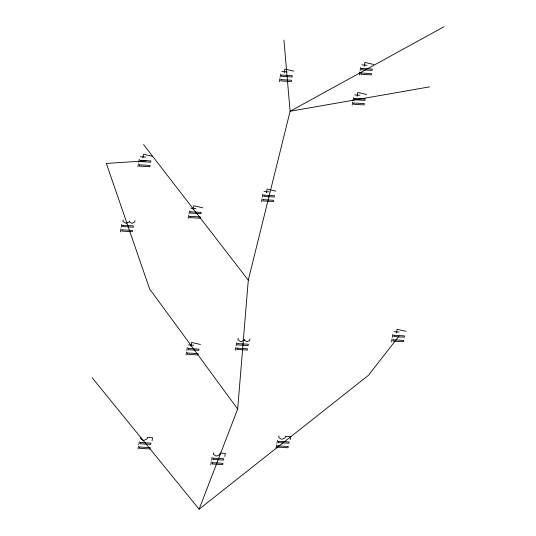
<?xml version="1.0" encoding="UTF-8"?>
<svg xmlns="http://www.w3.org/2000/svg" width="536" height="536" viewBox="0 0 536 536"><rect width="100%" height="100%" fill="white"/><g stroke="black" fill="none" stroke-linecap="round" stroke-linejoin="round"><path stroke-width="0.8" d="M92.098 377.686L199.111 509.2L237.676 409.028L248.289 280.14L290.103 111.254L283.926 40.093M120.366 231.887L120.908 228.872M121.183 227.358L121.732 224.343M123.206 219.847L122.932 221.361L125.27 223.03L126.583 223.103L129.471 221.757L129.605 221M137.913 166.89L138.456 163.869M138.73 162.361L139.28 159.339M142.817 158.026L143.501 154.254L152.385 156.318M134.971 220.557L134.697 222.072L131.809 223.425L129.471 221.757M137.973 449.088L138.516 446.066M138.791 444.558L139.34 441.537M140.814 437.048L140.539 438.562L142.884 440.224L144.191 440.304L147.078 438.951L147.353 437.443L152.579 437.758L152.036 440.78M188.23 218.38L188.779 215.365M189.054 213.851L189.597 210.836M193.141 209.522L193.824 205.744L202.702 207.807M185.972 355.067L186.515 352.045M186.789 350.537L187.339 347.516M190.876 346.202L191.56 342.43L200.444 344.494M279.31 81.693L279.859 78.678M280.134 77.164L280.676 74.149M210.762 464.759L211.311 461.737M211.579 460.23L212.129 457.208M213.603 452.719L213.328 454.233L215.673 455.902L216.98 455.975L219.867 454.628L220.142 453.114L225.368 453.429L224.825 456.451M284.221 72.836L284.904 69.057L293.788 71.121M261.494 201.717L262.044 198.702M262.318 197.188L262.861 194.173M235.351 350.229L235.9 347.214M236.168 345.7L236.718 342.685M238.192 338.189L237.917 339.703L240.262 341.372L241.569 341.445L244.456 340.099L244.59 339.342M266.405 192.86L267.089 189.081L275.966 191.144M249.964 338.899L249.689 340.414L246.801 341.767L244.456 340.099M276.114 447.922L276.663 444.907M276.931 443.393L277.481 440.378M278.955 435.882L278.68 437.396L281.025 439.064L282.331 439.138L285.219 437.791L285.494 436.277L290.72 436.592L290.177 439.614M352.185 105.069L352.735 102.048M353.01 100.54L353.552 97.519M359.301 75.047L359.85 72.032M360.125 70.517L360.668 67.496M357.097 96.212L357.78 92.433L366.658 94.497M364.212 66.189L364.895 62.411L373.773 64.474M391.494 341.874L392.037 338.853M392.312 337.345L392.861 334.323M396.406 333.01L397.089 329.238L405.966 331.302M398.972 336.139L368.379 375.361L199.111 509.2M443.902 26.8L290.103 111.254L429.671 86.845M145.919 160.847L106.329 163.426L149.665 289.058L237.676 409.028M361.8 64.896L367.033 65.211M281.809 71.543L287.041 71.858M354.685 94.919L359.917 95.234M140.412 156.74L145.638 157.055M263.993 191.566L269.226 191.881M190.729 208.229L195.962 208.544M393.993 331.724L399.226 332.039M188.471 344.916L193.697 345.231M143.574 144.579L248.289 280.14M122.02 229.817L121.793 231.096L132.325 231.733L132.56 230.453L122.02 229.817M122.844 225.288L122.61 226.567L133.149 227.204L133.377 225.924L122.844 225.288M139.568 164.82L139.34 166.1L149.872 166.736L150.107 165.45L139.568 164.82M140.392 160.284L140.157 161.571L150.69 162.207L150.924 160.921L140.392 160.284M139.635 447.017L139.4 448.297L149.933 448.933L150.167 447.647L139.635 447.017M140.452 442.488L140.218 443.768L150.757 444.404L150.984 443.118L140.452 442.488M189.891 216.31L189.657 217.589L200.196 218.226L200.424 216.946L189.891 216.31M190.709 211.78L190.481 213.06L201.013 213.697L201.248 212.417L190.709 211.78M187.627 352.996L187.399 354.276L197.931 354.912L198.166 353.626L187.627 352.996M188.451 348.467L188.216 349.747L198.749 350.383L198.983 349.097L188.451 348.467M280.971 79.623L280.743 80.903L291.276 81.539L291.51 80.259L280.971 79.623M281.795 75.094L281.561 76.373L292.093 77.01L292.328 75.73L281.795 75.094M212.424 462.689L212.189 463.968L222.721 464.605L222.956 463.325L212.424 462.689M213.241 458.159L213.013 459.439L223.546 460.076L223.78 458.789L213.241 458.159M263.156 199.647L262.921 200.926L273.461 201.563L273.688 200.283L263.156 199.647M263.973 195.117L263.745 196.397L274.278 197.034L274.512 195.754L263.973 195.117M237.013 348.159L236.778 349.438L247.31 350.075L247.545 348.795L237.013 348.159M237.83 343.63L237.602 344.909L248.135 345.546L248.369 344.266L237.83 343.63M277.775 445.852L277.541 447.131L288.073 447.768L288.308 446.488L277.775 445.852M278.593 441.322L278.365 442.602L288.897 443.238L289.132 441.959L278.593 441.322M353.847 102.999L353.613 104.279L364.152 104.915L364.38 103.629L353.847 102.999M354.665 98.47L354.437 99.75L364.969 100.386L365.204 99.1L354.665 98.47M360.963 72.976L360.728 74.256L371.267 74.893L371.495 73.613L360.963 72.976M361.787 68.447L361.552 69.727L372.085 70.363L372.319 69.084L361.787 68.447M393.156 339.797L392.922 341.084L403.454 341.72L403.688 340.434L393.156 339.797M393.973 335.268L393.739 336.554L404.278 337.191L404.506 335.905L393.973 335.268"/></g></svg>
